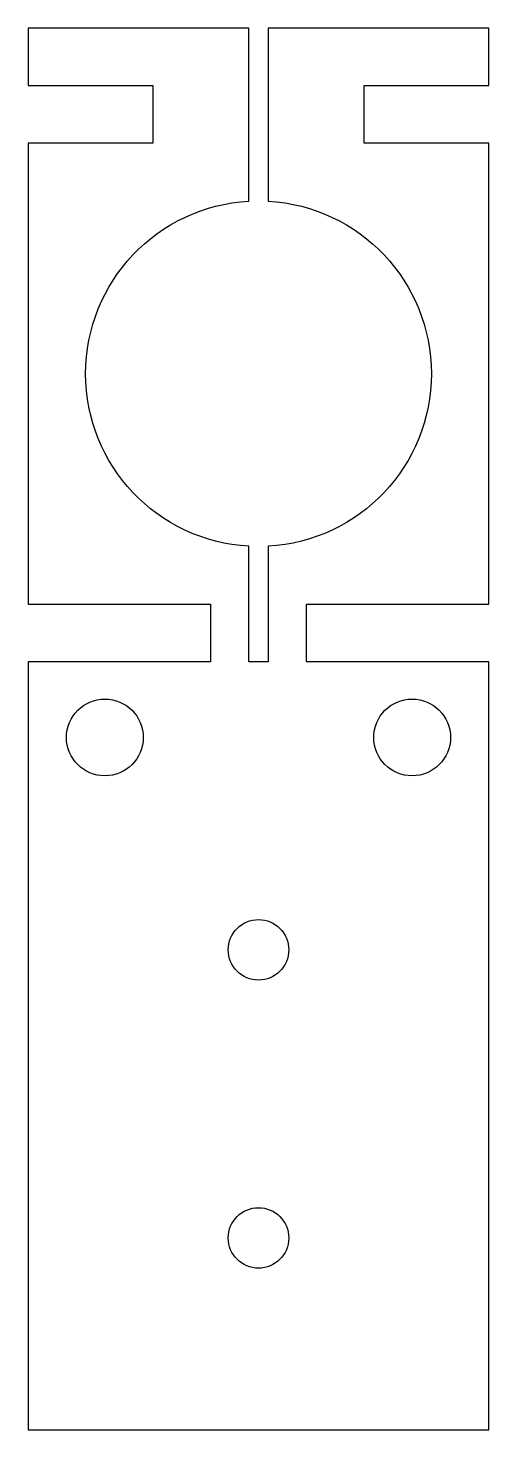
# Model space of a CAD drawing. Header units: millimetres. Extents: x 0 to 24, y 0 to 73.
import ezdxf

# ---------------------------------------------------------------- set-up
doc = ezdxf.new("R2010")
doc.units = ezdxf.units.MM

msp = doc.modelspace()

# ---------------------------------------------------------------- linework, layer by layer
msp.add_lwpolyline([(11.5, 46.014, -0.945905), (11.5, 63.986), (11.5, 73), (0, 73), (0, 70), (6.5, 70), (6.5, 67), (0, 67), (0, 43), (9.5, 43), (9.5, 40), (0, 40), (0, 0), (24, 0), (24, 40), (14.5, 40), (14.5, 43), (24, 43), (24, 67), (17.5, 67), (17.5, 70), (24, 70), (24, 73), (12.5, 73), (12.5, 63.986, -0.945905), (12.5, 46.014), (12.5, 40), (11.5, 40)], format="xyb", close=True)
for centre, radius in [((4, 36.06), 2), ((20, 36.06), 2), ((12, 25), 1.575), ((12, 10), 1.575)]:
    msp.add_circle(centre, radius)

doc.saveas('drawing.dxf')
